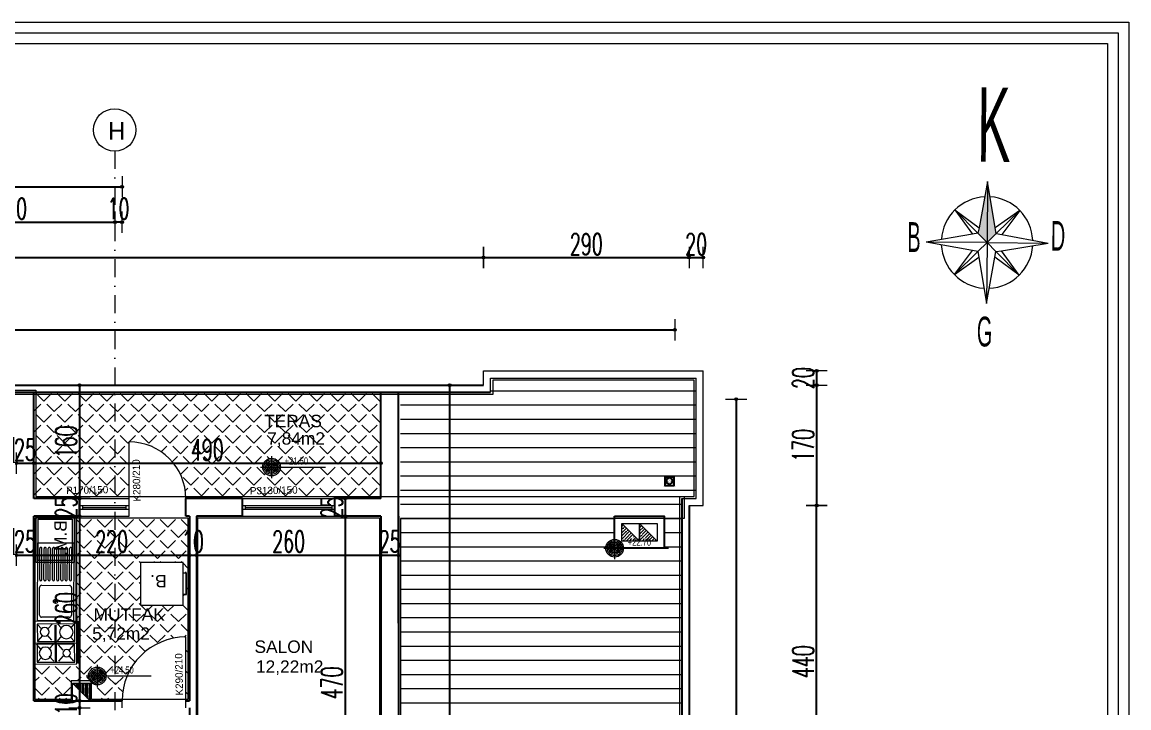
# Model space of a CAD drawing. Header units: millimetres. Extents: x -16104 to 67872, y -88009 to 12107.
# Drawn here: x 33886 to 35448, y 11140 to 12107 of the extents above; entities that cross this region are included whole.
import ezdxf

# ---------------------------------------------------------------- set-up
doc = ezdxf.new("R2010")
doc.units = ezdxf.units.MM
doc.linetypes.add('ACAD_ISO07W100', pattern=[3, 0, -3])
doc.linetypes.add('DASHDOTX2', pattern=[50.8, 25.4, -12.7, 0, -12.7])
doc.layers.get('0').update_dxf_attribs({"color": 241})
for name, color, linetype, lineweight in [('AKS', 1, 'ACAD_ISO07W100', 5), ('akslar', 144, 'Continuous', 20), ('baca', 46, 'Continuous', 5), ('balkon', 6, 'Continuous', 5), ('c05', 32, 'Continuous', 13), ('duvar', 123, 'Continuous', 25), ('emsal&kolon', 1, 'Continuous', 5), ('kapı', 3, 'Continuous', 5), ('KOTLAR', 5, 'Continuous', 20), ('MEKAN ADI', 31, 'Continuous', 5), ('OLCU', 54, 'Continuous', 13), ('PAFTA ADI', 41, 'Continuous', 5), ('pencere', 5, 'Continuous', 5), ('POZ', 36, 'Continuous', 18), ('ROL_CEPHE', 1, 'Continuous', 0), ('SıVA', 40, 'Continuous', 9), ('tefriş', 30, 'Continuous', 5), ('YAZI', 22, 'Continuous', 18), ('ÇİZGİ', 253, 'Continuous', 18), ('ÖLÇÜ', 252, 'Continuous', 20)]:
    doc.layers.add(name, color=color, linetype=linetype, lineweight=lineweight)
doc.styles.add('DIM', font='Txttw.shx', dxfattribs={"width": 0.6})
doc.styles.add('M2', font='stylu.ttf', dxfattribs={"height": 10})
doc.styles.add('MEKAN ADI', font='stylu.ttf', dxfattribs={"width": 0.5, "height": 25})
doc.styles.add('TSIMPLEX', font='tsimplex', dxfattribs={"width": 0.8})
doc.dimstyles.new('50', dxfattribs={"dimscale": 0, "dimtxt": 30, "dimasz": 1, "dimexe": 0, "dimexo": 2, "dimgap": 4, "dimtad": 1, "dimdec": 0, "dimzin": 0, "dimdsep": 46, "dimtxsty": 'DIM', "dimblk1": 'DOT', "dimblk2": 'DOT', "dimsah": 1, "dimcen": 1.5, "dimdle": 3, "dimse1": 1, "dimse2": 1, "dimclrd": 256, "dimclre": 9, "dimclrt": 256, "dimadec": 0, "dimazin": 0, "dimtfac": 0.24, "dimtdec": 0, "dimtix": 1, "dimtmove": 2, "dimatfit": 3, "dimldrblk": 'DOT', "dimfxl": 0, "dimtolj": 1, "dimtzin": 15, "dimarcsym": 0})

# ---------------------------------------------------------------- blocks, each defined once
blk = doc.blocks.new('DOT')
for p, q in [((-2, 0), (0, 0)), ((0, 15), (0, -15)), ((2, 0), (0, 0))]:
    blk.add_line(p, q)
blk.add_circle((0, 0), 2)
blk = doc.blocks.new('*D824')
at = {"layer": 'Defpoints', "color": 0, "transparency": 16777216}
for p in [(32727.5, 11775), (34537.5, 11775), (34537.5, 11740)]:
    blk.add_point(p, dxfattribs=at)
at = {"layer": 'OLCU', "lineweight": -2, "transparency": 16777216}
blk.add_line((32728.5, 11775), (34536.5, 11775), dxfattribs=at)
at = {"layer": 'OLCU', "lineweight": -2, "transparency": 16777216, "rotation": 180}
blk.add_blockref('DOT', (32727.5, 11775), dxfattribs=at)
at = {"layer": 'OLCU', "lineweight": -2, "transparency": 16777216}
blk.add_blockref('DOT', (34537.5, 11775), dxfattribs=at)
at = {"layer": 'OLCU', "transparency": 16777216, "insert": (33632.5, 11794), "char_height": 30, "attachment_point": 5, "style": 'DIM'}
blk.add_mtext('\\A1;1810', dxfattribs=at)
blk = doc.blocks.new('*D827')
at = {"layer": 'Defpoints', "color": 0, "transparency": 16777216}
for p in [(33723, 11825), (34017.5, 11825), (34017.5, 11825)]:
    blk.add_point(p, dxfattribs=at)
at = {"layer": 'OLCU', "lineweight": -2, "transparency": 16777216}
blk.add_line((33724, 11825), (34016.5, 11825), dxfattribs=at)
at = {"layer": 'OLCU', "lineweight": -2, "transparency": 16777216, "rotation": 180}
blk.add_blockref('DOT', (33723, 11825), dxfattribs=at)
at = {"layer": 'OLCU', "lineweight": -2, "transparency": 16777216}
blk.add_blockref('DOT', (34017.5, 11825), dxfattribs=at)
at = {"layer": 'OLCU', "transparency": 16777216, "insert": (33870.2, 11844), "char_height": 30, "attachment_point": 5, "style": 'DIM'}
blk.add_mtext('\\A1;290', dxfattribs=at)
blk = doc.blocks.new('*D828')
at = {"layer": 'Defpoints', "color": 0, "transparency": 16777216}
for p in [(34017.5, 11825), (34017.5, 11790), (34027.5, 11790)]:
    blk.add_point(p, dxfattribs=at)
at = {"layer": 'OLCU', "lineweight": -2, "transparency": 16777216}
for p, q in [((34016.5, 11825), (34015.5, 11825)), ((34027.5, 11825), (34017.5, 11825)), ((34028.5, 11825), (34029.5, 11825))]:
    blk.add_line(p, q, dxfattribs=at)
blk.add_blockref('DOT', (34017.5, 11825), dxfattribs=at)
at = {"layer": 'OLCU', "lineweight": -2, "transparency": 16777216, "rotation": 180}
blk.add_blockref('DOT', (34027.5, 11825), dxfattribs=at)
at = {"layer": 'OLCU', "transparency": 16777216, "insert": (34022.5, 11844), "char_height": 30, "attachment_point": 5, "style": 'DIM'}
blk.add_mtext('\\A1;10', dxfattribs=at)
blk = doc.blocks.new('*D829')
at = {"layer": 'Defpoints', "color": 0, "transparency": 16777216}
for p in [(34027.5, 11875), (33237.5, 11840), (34027.5, 11840)]:
    blk.add_point(p, dxfattribs=at)
at = {"layer": 'OLCU', "lineweight": -2, "transparency": 16777216}
blk.add_line((33238.5, 11875), (34026.5, 11875), dxfattribs=at)
at = {"layer": 'OLCU', "lineweight": -2, "transparency": 16777216, "rotation": 180}
blk.add_blockref('DOT', (33237.5, 11875), dxfattribs=at)
at = {"layer": 'OLCU', "lineweight": -2, "transparency": 16777216}
blk.add_blockref('DOT', (34027.5, 11875), dxfattribs=at)
at = {"layer": 'OLCU', "transparency": 16777216, "insert": (33632.5, 11894), "char_height": 30, "attachment_point": 5, "style": 'DIM'}
blk.add_mtext('\\A1;790', dxfattribs=at)
blk = doc.blocks.new('*D841')
at = {"layer": 'Defpoints', "color": 0, "transparency": 16777216}
for p in [(34907.5, 11615), (34907.5, 11595), (35007.5, 11595)]:
    blk.add_point(p, dxfattribs=at)
at = {"layer": 'OLCU', "lineweight": -2, "transparency": 16777216}
for p, q in [((35007.5, 11616), (35007.5, 11617)), ((35007.5, 11615), (35007.5, 11595)), ((35007.5, 11594), (35007.5, 11593))]:
    blk.add_line(p, q, dxfattribs=at)
for p, rotation in [((35007.5, 11615), 270), ((35007.5, 11595), 90)]:
    blk.add_blockref('DOT', p, dxfattribs=dict(at, rotation=rotation))
at = {"layer": 'OLCU', "transparency": 16777216, "insert": (34988.5, 11605), "char_height": 30, "attachment_point": 5, "rotation": 90, "style": 'DIM'}
blk.add_mtext('\\A1;20', dxfattribs=at)
blk = doc.blocks.new('*D842')
at = {"layer": 'Defpoints', "color": 0, "transparency": 16777216}
for p in [(34907.5, 11595), (34907.5, 11425), (35007.5, 11425)]:
    blk.add_point(p, dxfattribs=at)
at = {"layer": 'OLCU', "lineweight": -2, "transparency": 16777216}
blk.add_line((35007.5, 11594), (35007.5, 11426), dxfattribs=at)
for p, rotation in [((35007.5, 11595), 90), ((35007.5, 11425), 270)]:
    blk.add_blockref('DOT', p, dxfattribs=dict(at, rotation=rotation))
at = {"layer": 'OLCU', "transparency": 16777216, "insert": (34988.5, 11510), "char_height": 30, "attachment_point": 5, "rotation": 90, "style": 'DIM'}
blk.add_mtext('\\A1;170', dxfattribs=at)
blk = doc.blocks.new('*D844')
at = {"layer": 'Defpoints', "color": 0, "transparency": 16777216}
for p in [(35007.5, 11425), (35007.5, 11425), (35007.5, 10984.7)]:
    blk.add_point(p, dxfattribs=at)
at = {"layer": 'OLCU', "lineweight": -2, "transparency": 16777216}
blk.add_line((35007.5, 10985.7), (35007.5, 11424), dxfattribs=at)
for p, rotation in [((35007.5, 11425), 90), ((35007.5, 10984.7), 270)]:
    blk.add_blockref('DOT', p, dxfattribs=dict(at, rotation=rotation))
at = {"layer": 'OLCU', "transparency": 16777216, "insert": (34988.5, 11204.9), "char_height": 30, "attachment_point": 5, "rotation": 90, "style": 'DIM'}
blk.add_mtext('\\A1;440', dxfattribs=at)
blk = doc.blocks.new('*D856')
at = {"layer": 'Defpoints', "color": 0, "transparency": 16777216}
for p in [(34537.5, 11775), (34827.5, 11775), (34827.5, 11775)]:
    blk.add_point(p, dxfattribs=at)
at = {"layer": 'OLCU', "lineweight": -2, "transparency": 16777216}
blk.add_line((34538.5, 11775), (34826.5, 11775), dxfattribs=at)
at = {"layer": 'OLCU', "lineweight": -2, "transparency": 16777216, "rotation": 180}
blk.add_blockref('DOT', (34537.5, 11775), dxfattribs=at)
at = {"layer": 'OLCU', "lineweight": -2, "transparency": 16777216}
blk.add_blockref('DOT', (34827.5, 11775), dxfattribs=at)
at = {"layer": 'OLCU', "transparency": 16777216, "insert": (34682.5, 11794), "char_height": 30, "attachment_point": 5, "style": 'DIM'}
blk.add_mtext('\\A1;290', dxfattribs=at)
blk = doc.blocks.new('*D857')
at = {"layer": 'Defpoints', "color": 0, "transparency": 16777216}
for p in [(34827.5, 11775), (34847.5, 11775), (34847.5, 11775)]:
    blk.add_point(p, dxfattribs=at)
at = {"layer": 'OLCU', "lineweight": -2, "transparency": 16777216}
for p, q in [((34826.5, 11775), (34825.5, 11775)), ((34827.5, 11775), (34847.5, 11775)), ((34848.5, 11775), (34849.5, 11775))]:
    blk.add_line(p, q, dxfattribs=at)
blk.add_blockref('DOT', (34827.5, 11775), dxfattribs=at)
at = {"layer": 'OLCU', "lineweight": -2, "transparency": 16777216, "rotation": 180}
blk.add_blockref('DOT', (34847.5, 11775), dxfattribs=at)
at = {"layer": 'OLCU', "transparency": 16777216, "insert": (34837.5, 11794), "char_height": 30, "attachment_point": 5, "style": 'DIM'}
blk.add_mtext('\\A1;20', dxfattribs=at)
blk = doc.blocks.new('*D439')
at = {"layer": 'Defpoints', "color": 0, "transparency": 16777216}
for p in [(32457.5, 11673.2), (34807.5, 11673.2), (34807.5, 11673.2)]:
    blk.add_point(p, dxfattribs=at)
at = {"layer": 'OLCU', "lineweight": -2, "transparency": 16777216}
blk.add_line((32458.5, 11673.2), (34806.5, 11673.2), dxfattribs=at)
at = {"layer": 'OLCU', "lineweight": -2, "transparency": 16777216, "rotation": 180}
blk.add_blockref('DOT', (32457.5, 11673.2), dxfattribs=at)
at = {"layer": 'OLCU', "lineweight": -2, "transparency": 16777216}
blk.add_blockref('DOT', (34807.5, 11673.2), dxfattribs=at)
at = {"layer": 'OLCU', "transparency": 16777216, "insert": (33632.5, 11692.2), "char_height": 30, "attachment_point": 5, "style": 'DIM'}
blk.add_mtext('\\A1;2350', dxfattribs=at)
blk = doc.blocks.new('*D441')
at = {"layer": 'Defpoints', "color": 0, "transparency": 16777216}
for p in [(34893.9, 11575), (34893.9, 9465.5), (34893.9, 9465.5)]:
    blk.add_point(p, dxfattribs=at)
at = {"layer": 'OLCU', "lineweight": -2, "transparency": 16777216}
blk.add_line((34893.9, 11574), (34893.9, 9466.5), dxfattribs=at)
for p, rotation in [((34893.9, 11575), 90), ((34893.9, 9465.5), 270)]:
    blk.add_blockref('DOT', p, dxfattribs=dict(at, rotation=rotation))
at = {"layer": 'OLCU', "transparency": 16777216, "insert": (34874.9, 10520.3), "char_height": 30, "attachment_point": 5, "rotation": 90, "style": 'DIM'}
blk.add_mtext('\\A1;2110', dxfattribs=at)
blk = doc.blocks.new('*D930')
at = {"layer": 'Defpoints', "color": 0, "transparency": 16777216}
for p in [(33878, 11485), (33903, 11485), (33903, 11484.9)]:
    blk.add_point(p, dxfattribs=at)
at = {"layer": 'OLCU', "lineweight": -2, "transparency": 16777216}
for p, q in [((33877, 11484.9), (33876, 11484.9)), ((33878, 11484.9), (33903, 11484.9)), ((33904, 11484.9), (33905, 11484.9))]:
    blk.add_line(p, q, dxfattribs=at)
blk.add_blockref('DOT', (33878, 11484.9), dxfattribs=at)
at = {"layer": 'OLCU', "lineweight": -2, "transparency": 16777216, "rotation": 180}
blk.add_blockref('DOT', (33903, 11484.9), dxfattribs=at)
at = {"layer": 'OLCU', "transparency": 16777216, "insert": (33890.5, 11503.9), "char_height": 30, "attachment_point": 5, "style": 'DIM'}
blk.add_mtext('\\A1;25', dxfattribs=at)
blk = doc.blocks.new('*D931')
at = {"layer": 'Defpoints', "color": 0, "transparency": 16777216}
for p in [(33903, 11484.9), (34392.5, 11484.9), (34392.5, 11484.9)]:
    blk.add_point(p, dxfattribs=at)
at = {"layer": 'OLCU', "lineweight": -2, "transparency": 16777216}
blk.add_line((33904, 11484.9), (34391.5, 11484.9), dxfattribs=at)
at = {"layer": 'OLCU', "lineweight": -2, "transparency": 16777216, "rotation": 180}
blk.add_blockref('DOT', (33903, 11484.9), dxfattribs=at)
at = {"layer": 'OLCU', "lineweight": -2, "transparency": 16777216}
blk.add_blockref('DOT', (34392.5, 11484.9), dxfattribs=at)
at = {"layer": 'OLCU', "transparency": 16777216, "insert": (34147.7, 11503.9), "char_height": 30, "attachment_point": 5, "style": 'DIM'}
blk.add_mtext('\\A1;490', dxfattribs=at)
blk = doc.blocks.new('*D936')
at = {"layer": 'Defpoints', "color": 0, "transparency": 16777216}
for p in [(33936.2, 11595), (33936.2, 11435), (33967.5, 11435)]:
    blk.add_point(p, dxfattribs=at)
at = {"layer": 'OLCU', "lineweight": -2, "transparency": 16777216}
blk.add_line((33967.5, 11594), (33967.5, 11436), dxfattribs=at)
for p, rotation in [((33967.5, 11595), 90), ((33967.5, 11435), 270)]:
    blk.add_blockref('DOT', p, dxfattribs=dict(at, rotation=rotation))
at = {"layer": 'OLCU', "transparency": 16777216, "insert": (33948.5, 11515), "char_height": 30, "attachment_point": 5, "rotation": 90, "style": 'DIM'}
blk.add_mtext('\\A1;160', dxfattribs=at)
blk = doc.blocks.new('*D937')
at = {"layer": 'Defpoints', "color": 0, "transparency": 16777216}
for p in [(33967.5, 11435), (33967.5, 11410), (33967.5, 11410)]:
    blk.add_point(p, dxfattribs=at)
at = {"layer": 'OLCU', "lineweight": -2, "transparency": 16777216}
for p, q in [((33967.5, 11436), (33967.5, 11437)), ((33967.5, 11435), (33967.5, 11410)), ((33967.5, 11409), (33967.5, 11408))]:
    blk.add_line(p, q, dxfattribs=at)
for p, rotation in [((33967.5, 11435), 270), ((33967.5, 11410), 90)]:
    blk.add_blockref('DOT', p, dxfattribs=dict(at, rotation=rotation))
at = {"layer": 'OLCU', "transparency": 16777216, "insert": (33948.5, 11422.5), "char_height": 30, "attachment_point": 5, "rotation": 90, "style": 'DIM'}
blk.add_mtext('\\A1;25', dxfattribs=at)
blk = doc.blocks.new('*D938')
at = {"layer": 'Defpoints', "color": 0, "transparency": 16777216}
for p in [(33965, 11410), (33965, 11149.7), (33967.5, 11149.7)]:
    blk.add_point(p, dxfattribs=at)
at = {"layer": 'OLCU', "lineweight": -2, "transparency": 16777216}
blk.add_line((33967.5, 11409), (33967.5, 11150.7), dxfattribs=at)
for p, rotation in [((33967.5, 11410), 90), ((33967.5, 11149.7), 270)]:
    blk.add_blockref('DOT', p, dxfattribs=dict(at, rotation=rotation))
at = {"layer": 'OLCU', "transparency": 16777216, "insert": (33948.5, 11279.9), "char_height": 30, "attachment_point": 5, "rotation": 90, "style": 'DIM'}
blk.add_mtext('\\A1;260', dxfattribs=at)
blk = doc.blocks.new('*D939')
at = {"layer": 'Defpoints', "color": 0, "transparency": 16777216}
for p in [(33967.5, 11149.7), (33967.5, 11139.7), (33967.5, 11139.7)]:
    blk.add_point(p, dxfattribs=at)
at = {"layer": 'OLCU', "lineweight": -2, "transparency": 16777216}
for p, q in [((33967.5, 11150.7), (33967.5, 11151.7)), ((33967.5, 11149.7), (33967.5, 11139.7)), ((33967.5, 11138.7), (33967.5, 11137.7))]:
    blk.add_line(p, q, dxfattribs=at)
for p, rotation in [((33967.5, 11149.7), 270), ((33967.5, 11139.7), 90)]:
    blk.add_blockref('DOT', p, dxfattribs=dict(at, rotation=rotation))
at = {"layer": 'OLCU', "transparency": 16777216, "insert": (33948.5, 11144.7), "char_height": 30, "attachment_point": 5, "rotation": 90, "style": 'DIM'}
blk.add_mtext('\\A1;10', dxfattribs=at)
blk = doc.blocks.new('*D497')
at = {"layer": 'Defpoints', "color": 0, "transparency": 16777216}
for p in [(33967.5, 11139.7), (33967.5, 10789.2), (33972, 10789.2)]:
    blk.add_point(p, dxfattribs=at)
at = {"layer": 'OLCU', "lineweight": -2, "transparency": 16777216}
blk.add_line((33967.5, 11138.7), (33967.5, 10790.2), dxfattribs=at)
for p, rotation in [((33967.5, 11139.7), 90), ((33967.5, 10789.2), 270)]:
    blk.add_blockref('DOT', p, dxfattribs=dict(at, rotation=rotation))
at = {"layer": 'OLCU', "transparency": 16777216, "insert": (33948.5, 10964.5), "char_height": 30, "attachment_point": 5, "rotation": 90, "style": 'DIM'}
blk.add_mtext('\\A1;350', dxfattribs=at)
blk = doc.blocks.new('*D940')
at = {"layer": 'Defpoints', "color": 0, "transparency": 16777216}
for p in [(33878, 11367.4), (33903, 11367.4), (33903, 11355.3)]:
    blk.add_point(p, dxfattribs=at)
at = {"layer": 'OLCU', "lineweight": -2, "transparency": 16777216}
for p, q in [((33877, 11355.3), (33876, 11355.3)), ((33878, 11355.3), (33903, 11355.3)), ((33904, 11355.3), (33905, 11355.3))]:
    blk.add_line(p, q, dxfattribs=at)
blk.add_blockref('DOT', (33878, 11355.3), dxfattribs=at)
at = {"layer": 'OLCU', "lineweight": -2, "transparency": 16777216, "rotation": 180}
blk.add_blockref('DOT', (33903, 11355.3), dxfattribs=at)
at = {"layer": 'OLCU', "transparency": 16777216, "insert": (33890.5, 11374.3), "char_height": 30, "attachment_point": 5, "style": 'DIM'}
blk.add_mtext('\\A1;25', dxfattribs=at)
blk = doc.blocks.new('*D941')
at = {"layer": 'Defpoints', "color": 0, "transparency": 16777216}
for p in [(33903, 11355.3), (34122.5, 11355.3), (34122.5, 11355.3)]:
    blk.add_point(p, dxfattribs=at)
at = {"layer": 'OLCU', "lineweight": -2, "transparency": 16777216}
blk.add_line((33904, 11355.3), (34121.5, 11355.3), dxfattribs=at)
at = {"layer": 'OLCU', "lineweight": -2, "transparency": 16777216, "rotation": 180}
blk.add_blockref('DOT', (33903, 11355.3), dxfattribs=at)
at = {"layer": 'OLCU', "lineweight": -2, "transparency": 16777216}
blk.add_blockref('DOT', (34122.5, 11355.3), dxfattribs=at)
at = {"layer": 'OLCU', "transparency": 16777216, "insert": (34012.7, 11374.3), "char_height": 30, "attachment_point": 5, "style": 'DIM'}
blk.add_mtext('\\A1;220', dxfattribs=at)
blk = doc.blocks.new('*D942')
at = {"layer": 'Defpoints', "color": 0, "transparency": 16777216}
for p in [(34122.5, 11355.3), (34132.5, 11355.3), (34132.5, 11355.3)]:
    blk.add_point(p, dxfattribs=at)
at = {"layer": 'OLCU', "lineweight": -2, "transparency": 16777216}
for p, q in [((34121.5, 11355.3), (34120.5, 11355.3)), ((34122.5, 11355.3), (34132.5, 11355.3)), ((34133.5, 11355.3), (34134.5, 11355.3))]:
    blk.add_line(p, q, dxfattribs=at)
blk.add_blockref('DOT', (34122.5, 11355.3), dxfattribs=at)
at = {"layer": 'OLCU', "lineweight": -2, "transparency": 16777216, "rotation": 180}
blk.add_blockref('DOT', (34132.5, 11355.3), dxfattribs=at)
at = {"layer": 'OLCU', "transparency": 16777216, "insert": (34127.5, 11374.3), "char_height": 30, "attachment_point": 5, "style": 'DIM'}
blk.add_mtext('\\A1;10', dxfattribs=at)
blk = doc.blocks.new('*D943')
at = {"layer": 'Defpoints', "color": 0, "transparency": 16777216}
for p in [(34132.5, 11355.3), (34392.5, 11355.3), (34392.5, 11355.3)]:
    blk.add_point(p, dxfattribs=at)
at = {"layer": 'OLCU', "lineweight": -2, "transparency": 16777216}
blk.add_line((34133.5, 11355.3), (34391.5, 11355.3), dxfattribs=at)
at = {"layer": 'OLCU', "lineweight": -2, "transparency": 16777216, "rotation": 180}
blk.add_blockref('DOT', (34132.5, 11355.3), dxfattribs=at)
at = {"layer": 'OLCU', "lineweight": -2, "transparency": 16777216}
blk.add_blockref('DOT', (34392.5, 11355.3), dxfattribs=at)
at = {"layer": 'OLCU', "transparency": 16777216, "insert": (34262.5, 11374.3), "char_height": 30, "attachment_point": 5, "style": 'DIM'}
blk.add_mtext('\\A1;260', dxfattribs=at)
blk = doc.blocks.new('*D944')
at = {"layer": 'Defpoints', "color": 0, "transparency": 16777216}
for p in [(34392.5, 11355.3), (34417.5, 11355.3), (34417.5, 11355.3)]:
    blk.add_point(p, dxfattribs=at)
at = {"layer": 'OLCU', "lineweight": -2, "transparency": 16777216}
for p, q in [((34391.5, 11355.3), (34390.5, 11355.3)), ((34392.5, 11355.3), (34417.5, 11355.3)), ((34418.5, 11355.3), (34419.5, 11355.3))]:
    blk.add_line(p, q, dxfattribs=at)
blk.add_blockref('DOT', (34392.5, 11355.3), dxfattribs=at)
at = {"layer": 'OLCU', "lineweight": -2, "transparency": 16777216, "rotation": 180}
blk.add_blockref('DOT', (34417.5, 11355.3), dxfattribs=at)
at = {"layer": 'OLCU', "transparency": 16777216, "insert": (34405, 11374.3), "char_height": 30, "attachment_point": 5, "style": 'DIM'}
blk.add_mtext('\\A1;25', dxfattribs=at)
blk = doc.blocks.new('*D945')
at = {"layer": 'Defpoints', "color": 0, "transparency": 16777216}
for p in [(34327.5, 11435), (34342.5, 11410), (34342.5, 11410)]:
    blk.add_point(p, dxfattribs=at)
at = {"layer": 'OLCU', "lineweight": -2, "transparency": 16777216}
for p, q in [((34342.5, 11436), (34342.5, 11437)), ((34342.5, 11435), (34342.5, 11410)), ((34342.5, 11409), (34342.5, 11408))]:
    blk.add_line(p, q, dxfattribs=at)
for p, rotation in [((34342.5, 11435), 270), ((34342.5, 11410), 90)]:
    blk.add_blockref('DOT', p, dxfattribs=dict(at, rotation=rotation))
at = {"layer": 'OLCU', "transparency": 16777216, "insert": (34323.5, 11422.5), "char_height": 30, "attachment_point": 5, "rotation": 90, "style": 'DIM'}
blk.add_mtext('\\A1;25', dxfattribs=at)
blk = doc.blocks.new('*D946')
at = {"layer": 'Defpoints', "color": 0, "transparency": 16777216}
for p in [(34342.5, 11410), (34342.5, 10940), (34342.5, 10940)]:
    blk.add_point(p, dxfattribs=at)
at = {"layer": 'OLCU', "lineweight": -2, "transparency": 16777216}
blk.add_line((34342.5, 11409), (34342.5, 10941), dxfattribs=at)
for p, rotation in [((34342.5, 11410), 90), ((34342.5, 10940), 270)]:
    blk.add_blockref('DOT', p, dxfattribs=dict(at, rotation=rotation))
at = {"layer": 'OLCU', "transparency": 16777216, "insert": (34323.5, 11175), "char_height": 30, "attachment_point": 5, "rotation": 90, "style": 'DIM'}
blk.add_mtext('\\A1;470', dxfattribs=at)
blk = doc.blocks.new('*D952')
at = {"layer": 'Defpoints', "color": 0, "transparency": 16777216}
for p in [(34489.6, 11595), (34489.6, 10470), (34489.6, 10470)]:
    blk.add_point(p, dxfattribs=at)
at = {"layer": 'OLCU', "lineweight": -2, "transparency": 16777216}
blk.add_line((34489.6, 11594), (34489.6, 10471), dxfattribs=at)
for p, rotation in [((34489.6, 11595), 90), ((34489.6, 10470), 270)]:
    blk.add_blockref('DOT', p, dxfattribs=dict(at, rotation=rotation))
at = {"layer": 'OLCU', "transparency": 16777216, "insert": (34470.6, 11032.5), "char_height": 30, "attachment_point": 5, "rotation": 90, "style": 'DIM'}
blk.add_mtext('\\A1;1125', dxfattribs=at)
blk = doc.blocks.new('ocak')
at = {"layer": 'tefriş', "linetype": 'Continuous'}
for p, q in [((16296.7, -4660.2), (16356.7, -4660.2)), ((16296.7, -4720.2), (16296.7, -4660.2)), ((16300.3, -4664.4), (16325.2, -4664.4)), ((16300.3, -4717.4), (16300.3, -4664.4)), ((16307.5, -4670.9), (16300.3, -4664.4)), ((16316.6, -4671.6), (16323.8, -4665.1)), ((16325.2, -4664.4), (16325.2, -4717.4)), ((16327.1, -4660.2), (16327.1, -4720.2)), ((16336, -4669.4), (16328.8, -4663)), ((16328.8, -4664), (16354.1, -4664)), ((16328.8, -4717), (16328.8, -4664)), ((16346.9, -4670.5), (16354.1, -4664)), ((16354.1, -4664), (16354.1, -4717)), ((16356.7, -4660.2), (16356.7, -4720.2)), ((16300, -4685.7), (16307.2, -4679.2)), ((16323, -4685), (16315.8, -4678.5)), ((16328.8, -4687.1), (16336, -4680.6)), ((16353, -4687.5), (16345.8, -4681)), ((16306.8, -4699), (16299.6, -4692.6)), ((16302.1, -4689.3), (16353.4, -4689.3)), ((16302.1, -4690.7), (16353.4, -4690.7)), ((16317.3, -4698.7), (16324.5, -4692.2)), ((16337.1, -4700.9), (16329.9, -4694.3)), ((16345.4, -4700.9), (16352.7, -4694.3)), ((16298.9, -4717.8), (16306.1, -4711.3)), ((16325.6, -4717.1), (16318.4, -4710.6)), ((16329.6, -4716), (16336.8, -4709.5)), ((16353, -4716), (16345.8, -4709.5)), ((16356.7, -4720.2), (16296.7, -4720.2)), ((16297, -4721.7), (16297, -4723.2)), ((16355.5, -4721.7), (16297, -4721.7)), ((16297, -4723.2), (16355.5, -4723.2)), ((16325.2, -4717.4), (16300.3, -4717.4)), ((16308.9, -4720.3), (16302.8, -4720.3)), ((16302.8, -4720.3), (16302.8, -4722.5)), ((16302.8, -4722.5), (16308.9, -4722.5)), ((16308.9, -4722.5), (16308.9, -4720.3)), ((16317.6, -4720.3), (16317.6, -4722.5)), ((16323.8, -4720.3), (16317.6, -4720.3)), ((16317.6, -4722.5), (16323.8, -4722.5)), ((16323.8, -4722.5), (16323.8, -4720.3)), ((16354.1, -4717), (16328.8, -4717)), ((16338.2, -4720.6), (16332.1, -4720.6)), ((16332.1, -4720.6), (16332.1, -4722.8)), ((16332.1, -4722.8), (16338.2, -4722.8)), ((16338.2, -4722.8), (16338.2, -4720.6)), ((16345.4, -4720.3), (16345.4, -4722.5)), ((16351.5, -4720.3), (16345.4, -4720.3)), ((16345.4, -4722.5), (16351.5, -4722.5)), ((16351.5, -4722.5), (16351.5, -4720.3)), ((16355.5, -4723.2), (16355.5, -4721.7))]:
    blk.add_line(p, q, dxfattribs=at).dxf.unprotected_set("ltscale", 0)
for centre, radius in [((16311.3, -4674.8), 6.15), ((16341.6, -4675.7), 8.68), ((16311.9, -4705.3), 9.47), ((16341.5, -4705.7), 5.22)]:
    blk.add_circle(centre, radius, dxfattribs=at).dxf.unprotected_set("ltscale", 0)
blk = doc.blocks.new('new block')
at = {"layer": 'tefriş'}
for p, q in [((1269.9, 5670.3), (1379.9, 5670.3)), ((1269.9, 5619.3), (1269.9, 5670.3)), ((1379.9, 5670.3), (1379.9, 5619.3)), ((1274.9, 5625.3), (1274.9, 5664.3)), ((1277.9, 5667.3), (1316.9, 5667.3)), ((1319.9, 5664.3), (1319.9, 5625.3)), ((1327.9, 5667.3), (1371.9, 5667.3)), ((1327.9, 5664.3), (1371.9, 5664.3)), ((1327.9, 5661.3), (1371.9, 5661.3)), ((1327.9, 5658.3), (1371.9, 5658.3)), ((1327.9, 5655.3), (1371.9, 5655.3)), ((1294.4, 5644.8), (1300.4, 5644.8)), ((1297.4, 5647.8), (1297.4, 5641.8)), ((1327.9, 5652.3), (1371.9, 5652.3)), ((1327.9, 5649.3), (1371.9, 5649.3)), ((1327.9, 5646.3), (1371.9, 5646.3)), ((1327.9, 5643.3), (1371.9, 5643.3)), ((1327.9, 5640.3), (1371.9, 5640.3)), ((1327.9, 5637.3), (1371.9, 5637.3)), ((1316.9, 5622.3), (1277.9, 5622.3)), ((1327.9, 5634.3), (1371.9, 5634.3)), ((1327.9, 5631.3), (1371.9, 5631.3)), ((1327.9, 5628.3), (1371.9, 5628.3)), ((1327.9, 5625.3), (1371.9, 5625.3)), ((1327.9, 5622.3), (1371.9, 5622.3)), ((1379.9, 5619.3), (1269.9, 5619.3))]:
    blk.add_line(p, q, dxfattribs=at)
blk.add_circle((1297.4, 5644.8), 3, dxfattribs=at)
for centre, radius, start, end in [((1277.9, 5664.3), 3, 90, 180), ((1316.9, 5664.3), 3, 0, 90), ((1327.9, 5665.8), 1.5, 90, 270), ((1327.9, 5659.8), 1.5, 90, 270), ((1327.9, 5653.8), 1.5, 90, 270), ((1371.9, 5665.8), 1.5, 270, 90), ((1371.9, 5659.8), 1.5, 270, 90), ((1371.9, 5653.8), 1.5, 270, 90), ((1327.9, 5647.8), 1.5, 90, 270), ((1327.9, 5641.8), 1.5, 90, 270), ((1327.9, 5635.8), 1.5, 90, 270), ((1371.9, 5647.8), 1.5, 270, 90), ((1371.9, 5641.8), 1.5, 270, 90), ((1371.9, 5635.8), 1.5, 270, 90), ((1277.9, 5625.3), 3, 180, 270), ((1316.9, 5625.3), 3, 270, 0), ((1327.9, 5629.8), 1.5, 90, 270), ((1327.9, 5623.8), 1.5, 90, 270), ((1371.9, 5629.8), 1.5, 270, 90), ((1371.9, 5623.8), 1.5, 270, 90)]:
    blk.add_arc(centre, radius, start, end, dxfattribs=at)
blk = doc.blocks.new('öu')
at = {"layer": 'tefriş'}
for points in [[(2091, -468.9), (2091, -404.7), (2037.2, -404.7), (2037.2, -468.9)], [(2088, -465.9), (2088, -407.7), (2040.2, -407.7), (2040.2, -465.9)]]:
    blk.add_lwpolyline(points, close=True, dxfattribs=at)
at = {"layer": 'tefriş', "insert": (2047.9, -459.4), "char_height": 17.5, "width": 1076.841, "attachment_point": 9, "rotation": 270}
blk.add_mtext('{\\fArial|b0|i0|c162|p34;B.M.}', dxfattribs=at)
blk = doc.blocks.new('Kot')
at = {"layer": 'KOTLAR'}
for p, q in [((-0.155, 0), (0.759, 0)), ((0, 0.155), (0, -0.155))]:
    blk.add_line(p, q, dxfattribs=at)
for radius in [0.125, 0.105, 0.085, 0.065, 0.045, 0.045, 0.025]:
    blk.add_circle((0, 0), radius, dxfattribs=at)
at = {"layer": 'YAZI', "style": 'TSIMPLEX', "width": 0.8}
blk.add_attdef('KOTH', (0.184, 0.035), '', height=0.1, dxfattribs=at)
blk = doc.blocks.new('A$C412C2498')
at = {"color": 5, "const_width": 0.6}
for points in [[(3.6, 24.3), (0.2, 27)], [(23.8, 24.3), (27.3, 27)], [(3.6, 3), (0.2, 0.2)], [(23.8, 3), (27.3, 0.2)]]:
    blk.add_lwpolyline(points, dxfattribs=at)
at = {"color": 5}
blk.add_lwpolyline([(23.8, 24.3), (3.6, 24.3), (3.6, 3), (23.8, 3)], close=True, dxfattribs=at)
at = {"const_width": 0.1}
for points in [[(6.7, 12.2), (14.6, 20.2)], [(6.8, 14.5), (12.4, 20.1)], [(7.1, 10.4), (16.4, 19.7)], [(7.9, 9.1), (17.8, 19)], [(8.8, 8), (18.9, 18.1)], [(10, 7.1), (19.8, 16.9)], [(11.3, 6.4), (20.4, 15.6)], [(13, 6), (20.8, 13.8)], [(14.8, 6.1), (20.8, 12.1)], [(17.4, 7), (19.8, 9.4)]]:
    blk.add_lwpolyline(points, dxfattribs=at)
blk.add_circle((13.7, 13.1), 7.12)
blk = doc.blocks.new('A$C5E2C1EC0')
at = {"xscale": 0.6105719971092185, "yscale": 0.6105719971092185, "zscale": 0.6105719971092185}
blk.add_blockref('A$C412C2498', (0, 0), dxfattribs=at)

msp = doc.modelspace()

# ---------------------------------------------------------------- hatches: boundary and pattern name
h = msp.add_hatch()
h.set_pattern_fill('ANSI35,_O', color=256, angle=45)
h.set_pattern_definition([(90, (0, 0), (-6.35, 1e-15), []), (90, (3.175, 3.175), (-6.35, 1e-15), [7.9375, -1.5875, 0, -1.5875])])
h.paths.add_polyline_path([(33982.5, 11174.7), (33957.5, 11174.7), (33982.5, 11149.7)])
at = {"layer": 'ÇİZGİ'}
h = msp.add_hatch(color=256, dxfattribs=at)
h.paths.add_polyline_path([(35247.9, 11796.2), (35260.9, 11809), (35259.6, 11816.8), (35248.6, 11882.3)])
h.paths.add_polyline_path([(35248.6, 11882.3), (35236.6, 11816.9), (35235.1, 11809.2), (35247.9, 11796.2)])
at = {"layer": 'ÖLÇÜ'}
h = msp.add_hatch(dxfattribs=at)
h.set_pattern_fill('ANGLE,_O', color=256, scale=3, angle=45)
h.set_pattern_definition([(45, (0, 0), (-14.817423, 14.817423), [15.24, -5.715]), (135, (0, 0), (-14.817423, -14.817423), [15.24, -5.715])])
h.paths.add_polyline_path([(34392.5, 11585), (34017.4, 11585), (34017.4, 11435), (34037.5, 11435), (34037.5, 11515, -0.414214), (34117.5, 11435), (34197.5, 11435), (34327.5, 11435), (34392.5, 11435)])
h.paths.add_polyline_path([(34251, 11479.5, -1), (34226, 11479.5, -1)], flags=16)
h.paths.add_polyline_path([(34249, 11479.5, -1), (34228, 11479.5, -1)], flags=0)
h.paths.add_polyline_path([(34247, 11479.5, -1), (34230, 11479.5, -1)], flags=0)
h.paths.add_polyline_path([(34245, 11479.5, -1), (34232, 11479.5, -1)], flags=0)
h.paths.add_polyline_path([(34243, 11479.5, -1), (34234, 11479.5, -1)], flags=0)
h.paths.add_polyline_path([(34017.4, 11585), (33903, 11585), (33903, 11435), (33967.5, 11435), (34017.4, 11435)])
h.paths.add_polyline_path([(34117.1, 11526.4), (34178.4, 11526.4), (34178.4, 11481.4), (34117.1, 11481.4)], flags=24)
h.paths.add_polyline_path([(34301, 11400.5), (34301, 11444.6), (34346, 11444.6), (34346, 11400.5)], flags=9)
h.paths.add_polyline_path([(34254.4, 11480.5), (34299.7, 11480.5), (34299.7, 11495.5), (34254.4, 11495.5)], flags=24)
h.paths.add_polyline_path([(34227.9, 11533.2), (34315.7, 11533.2), (34315.7, 11503.4), (34227.9, 11503.4)], flags=24)
h.paths.add_polyline_path([(34225.3, 11557.8), (34313.7, 11557.8), (34313.7, 11531), (34225.3, 11531)], flags=24)
h.paths.add_polyline_path([(33945.8, 11437), (34025.9, 11438.5), (34025.6, 11456.3), (33945.4, 11454.7)], flags=9)
h.paths.add_polyline_path([(34205.2, 11436.3), (34295.6, 11438.1), (34295.3, 11455.8), (34204.8, 11454)], flags=24)
h.paths.add_polyline_path([(33868.4, 11526.4), (33912.6, 11526.4), (33912.6, 11481.4), (33868.4, 11481.4)], flags=9)
h.paths.add_polyline_path([(33926, 11486.1), (33926, 11544), (33971, 11544), (33971, 11486.1)], flags=24)
h.paths.add_polyline_path([(33926, 11400.5), (33926, 11444.6), (33971, 11444.6), (33971, 11400.5)], flags=9)
h = msp.add_hatch(dxfattribs=at)
h.set_pattern_fill('ANGLE,_O', color=256, scale=3, angle=45)
h.set_pattern_definition([(45, (-3603.393, 49445.853), (-14.817423, 14.817423), [15.24, -5.715]), (135, (-3603.393, 49445.853), (-14.817423, -14.817423), [15.24, -5.715])])
h.paths.add_polyline_path([(34017.4, 11408), (34017.4, 11151.7), (34027.5, 11151.7, -0.407719), (34117.5, 11239.7), (34117.5, 11151.7), (34120.5, 11151.7), (34120.5, 11408)])
h.paths.add_polyline_path([(34113.6, 11344.8), (34113.6, 11329.8), (34118.6, 11329.8), (34118.6, 11299.8), (34113.6, 11299.8), (34113.6, 11284.8), (34053.6, 11284.8), (34053.6, 11344.8)], flags=16)
h.paths.add_polyline_path([(33963, 11261.8), (33963.7, 11261.8), (33963.7, 11255.7), (33965.2, 11255.7), (33965.2, 11261.5), (33966.7, 11261.5), (33966.8, 11203.1), (33965.4, 11203.1), (33965.4, 11207), (33963.8, 11207), (33963.9, 11201.8), (33905, 11201.6), (33905, 11151.7), (33955.5, 11151.7), (33955.5, 11177.7), (33984.5, 11177.7), (33984.5, 11151.7), (34017.4, 11151.7), (34017.4, 11408), (33963, 11408)])
h.paths.add_polyline_path([(33982.1, 11396.8), (34043.4, 11396.8), (34043.4, 11351.8), (33982.1, 11351.8)], flags=9)
h.paths.add_polyline_path([(34107.1, 11396.8), (34147.8, 11396.8), (34147.8, 11351.8), (34107.1, 11351.8)], flags=9)
h.paths.add_polyline_path([(34094.7, 11305.3), (34066.8, 11305.3), (34066.8, 11331.6), (34094.7, 11331.6)], flags=8)
h.paths.add_polyline_path([(33981, 11257.9), (34069, 11257.9), (34069, 11228.2), (33981, 11228.2)], flags=9)
h.paths.add_polyline_path([(33984.8, 11284.6), (34092.2, 11284.6), (34092.2, 11258.1), (33984.8, 11258.1)], flags=9)
h.paths.add_polyline_path([(33926, 11400.5), (33926, 11444.6), (33971, 11444.6), (33971, 11400.5)], flags=9)
h.paths.add_polyline_path([(33926, 11249.2), (33926, 11310.5), (33971, 11310.5), (33971, 11249.2)], flags=25)
h = msp.add_hatch(dxfattribs=at)
h.set_pattern_fill('ANSI35,_O', color=256)
h.set_pattern_definition([(45, (-3603.393, 49445.853), (-4.49012806, 4.49012806), []), (45, (-3598.903, 49445.853), (-4.49012806, 4.49012806), [7.9375, -1.5875, 0, -1.5875])])
h.paths.add_polyline_path([(34732.5, 11400), (34732.5, 11375), (34757.5, 11375)])
h.paths.add_polyline_path([(34757.5, 11400), (34757.5, 11375), (34782.5, 11375)])

# ---------------------------------------------------------------- linework, layer by layer
at = {"layer": 'AKS', "linetype": 'ByBlock'}
msp.add_circle((34017, 11955), 30, dxfattribs=at)
at = {"layer": 'akslar', "linetype": 'DASHDOTX2'}
msp.add_line((34017.4, 11925.5), (34017.4, 9116), dxfattribs=at)
at = {"layer": 'baca'}
for points in [[(34732.5, 11400), (34757.5, 11400), (34757.5, 11375), (34732.5, 11375), (34732.5, 11400), (34757.5, 11375)], [(34757.5, 11400), (34782.5, 11400), (34782.5, 11375), (34757.5, 11375), (34757.5, 11400), (34782.5, 11375)], [(33957.5, 11174.7), (33982.5, 11174.7), (33982.5, 11149.7), (33957.5, 11149.7), (33957.5, 11174.7), (33982.5, 11149.7)]]:
    msp.add_lwpolyline(points, dxfattribs=at)
at = {"layer": 'balkon'}
for p, q in [((34537.5, 11615), (34847.5, 11615)), ((34537.5, 11595), (34537.5, 11615)), ((34547.5, 11605), (34837.5, 11605)), ((34547.5, 11585), (34547.5, 11605)), ((34837.5, 11435), (34837.5, 11605)), ((34847.5, 11425), (34847.5, 11615)), ((34817.5, 11435), (34837.5, 11435)), ((34827.5, 11425), (34847.5, 11425))]:
    msp.add_line(p, q, dxfattribs=at)
at = {"layer": 'c05'}
for points in [[(35448, 8939.6), (35448, 8729.3), (31917.8, 8729.3), (31917.8, 12107.1), (35448, 12107.1), (35448, 10251)], [(35433, 8939.6), (35433, 8744.3), (31932.8, 8744.3), (31932.8, 12092.1), (35433, 12092.1), (35433, 10251)], [(35418, 8939.6), (35418, 8759.3), (31947.8, 8759.3), (31947.8, 12077.1), (35418, 12077.1), (35418, 10251)]]:
    msp.add_lwpolyline(points, dxfattribs=at)
at = {"layer": 'duvar'}
for p, q in [((32840, 11595), (34425, 11595)), ((33860, 11595), (34012.5, 11595)), ((34142.5, 11595), (34295, 11595)), ((34425, 11595), (34537.5, 11595)), ((32840, 11585), (34425, 11585)), ((33903, 11435), (33903, 11585)), ((34392.5, 11435), (34392.5, 11585)), ((34417.5, 11259.4), (34417.5, 11585)), ((34425, 11585), (34547.5, 11585)), ((33967.5, 11435), (33903, 11435)), ((33967.5, 11410), (33967.5, 11435)), ((34197.5, 11435), (34117.5, 11435)), ((34117.5, 11410), (34117.5, 11435)), ((34197.5, 11410), (34197.5, 11435)), ((34327.5, 11410), (34327.5, 11435)), ((34392.5, 11435), (34327.5, 11435)), ((34817.5, 11435), (34817.5, 11269.9)), ((34827.5, 11425), (34827.5, 11269.9)), ((33967.5, 11410), (33903, 11410)), ((33903, 11149.7), (33903, 11410)), ((33963, 11261), (33963, 11410)), ((34122.5, 11410), (34117.5, 11410)), ((34122.5, 11410), (34122.5, 11149.7)), ((34132.5, 11410), (34132.5, 11035)), ((34197.5, 11410), (34132.5, 11410)), ((34392.5, 11410), (34327.5, 11410)), ((34392.5, 11410), (34392.5, 10940)), ((34417.5, 11410), (34417.5, 10515)), ((34817.5, 11269.9), (34817.5, 11139.9)), ((34827.5, 11269.9), (34827.5, 11139.9)), ((33903, 11149.7), (34027.5, 11149.7)), ((34117.5, 11149.7), (34122.5, 11149.7)), ((34122.5, 11139.7), (34122.5, 11035)), ((34817.5, 11139.9), (34817.5, 10974.7)), ((34827.5, 11139.9), (34827.5, 10984.7))]:
    msp.add_line(p, q, dxfattribs=at)
msp.add_lwpolyline([(34722.5, 11410), (34792.5, 11410), (34792.5, 11365), (34722.5, 11365)], close=True, dxfattribs=at)
at = {"layer": 'kapı'}
for p, q in [((34037.5, 11435), (34037.5, 11515)), ((34117.5, 11149.7), (34117.5, 11239.7))]:
    msp.add_line(p, q, dxfattribs=at)
for centre, radius, start, end in [((34037.5, 11435), 80, 0, 90), ((34117.5, 11149.7), 90, 90, 180)]:
    msp.add_arc(centre, radius, start, end, dxfattribs=at)
at = {"layer": 'pencere'}
for p, q in [((33967.5, 11435), (34037.5, 11435)), ((34037.5, 11410), (34037.5, 11435)), ((34197.5, 11435), (34327.5, 11435)), ((33967.5, 11425), (34037.5, 11425)), ((33967.5, 11420), (34037.5, 11420)), ((33971.6, 11425), (33971.6, 11420)), ((33971.6, 11422.5), (34033, 11422.5)), ((34033, 11425), (34033, 11420)), ((34197.5, 11425), (34327.5, 11425)), ((34197.5, 11420), (34327.5, 11420)), ((34201.3, 11425), (34201.3, 11420)), ((34201.3, 11422.5), (34323.4, 11422.5)), ((34323.4, 11425), (34323.4, 11420)), ((33967.5, 11410), (34037.5, 11410)), ((34197.5, 11410), (34327.5, 11410))]:
    msp.add_line(p, q, dxfattribs=at)
at = {"layer": 'ROL_CEPHE'}
for p, q in [((34547.5, 11587), (34837.5, 11587)), ((34420.5, 11567), (34837.5, 11567)), ((34420.5, 11547), (34837.5, 11547)), ((34420.5, 11527), (34837.5, 11527)), ((34420.5, 11507), (34837.5, 11507)), ((34420.5, 11487), (34837.5, 11487)), ((34420.5, 11467), (34837.5, 11467)), ((34420.5, 11447), (34837.5, 11447)), ((34420.5, 11427), (34817.5, 11427)), ((34420.5, 11407), (34722.5, 11407)), ((34792.5, 11407), (34817.5, 11407)), ((34420.5, 11387), (34722.5, 11387)), ((34792.5, 11387), (34817.5, 11387)), ((34420.5, 11367), (34722.5, 11367)), ((34792.5, 11367), (34817.5, 11367)), ((34420.5, 11347), (34817.5, 11347)), ((34420.5, 11327), (34817.5, 11327)), ((34420.5, 11307), (34817.5, 11307)), ((34420.5, 11287), (34817.5, 11287)), ((34420.5, 11267), (34817.5, 11267)), ((34420.5, 11247), (34817.5, 11247)), ((34420.5, 11227), (34817.5, 11227)), ((34420.5, 11207), (34817.5, 11207)), ((34420.5, 11187), (34817.5, 11187)), ((34420.5, 11167), (34817.5, 11167)), ((34420.5, 11147), (34817.5, 11147))]:
    msp.add_line(p, q, dxfattribs=at)
at = {"layer": 'SıVA'}
for points in [[(34497.5, 10483), (34670.5, 10483), (34670.5, 10463), (34834.5, 10463), (34834.5, 10971.7), (34814.5, 10971.7), (34814.5, 11438), (34834.5, 11438), (34834.5, 11602), (34550.5, 11602), (34550.5, 11582), (32714.5, 11582), (32714.5, 11602), (32430.5, 11602), (32430.5, 11438), (32450.5, 11438), (32450.5, 10971.7), (32430.5, 10971.7), (32430.5, 10640)], [(32844.5, 10660), (32844.5, 10793), (33009.5, 10793), (33009.5, 11027.7), (33229.5, 11027.7), (33229.5, 11152.7), (33269.5, 11152.7), (33269.5, 11187.7), (33320.5, 11187.7), (33320.5, 11152.7), (33875, 11152.7), (33875, 11588), (33906, 11588), (33906, 11438), (34820.5, 11438), (34820.5, 11407), (34420.5, 11407), (34420.5, 10515)]]:
    msp.add_lwpolyline(points, dxfattribs=at)
for points in [[(33905, 11408), (34120.5, 11408), (34120.5, 11151.7), (33984.5, 11151.7), (33984.5, 11177.7), (33955.5, 11177.7), (33955.5, 11151.7), (33905, 11151.7)], [(34134.5, 11408), (34390.5, 11408), (34390.5, 10942), (34134.5, 10942)]]:
    msp.add_lwpolyline(points, close=True, dxfattribs=at)
at = {"layer": 'tefriş'}
msp.add_lwpolyline([(34118.6, 11329.8), (34113.6, 11329.8), (34113.6, 11344.8), (34053.6, 11344.8), (34053.6, 11284.8), (34113.6, 11284.8), (34113.6, 11299.8), (34118.6, 11299.8), (34118.6, 11329.8), (34117.6, 11329.8), (34117.6, 11299.8), (34113.6, 11299.8), (34113.6, 11329.8)], dxfattribs=at)
at = {"layer": 'ÇİZGİ'}
for p, q in [((35248.6, 11882.3), (35236.6, 11816.9)), ((35248.6, 11882.3), (35247.9, 11796.2)), ((35259.6, 11816.8), (35248.6, 11882.3)), ((35202.6, 11842.3), (35235.1, 11809.3)), ((35202.6, 11842.3), (35236.6, 11816.9)), ((35202.6, 11842.3), (35227.4, 11807.9)), ((35294, 11841.5), (35259.6, 11816.8)), ((35294, 11841.5), (35260.9, 11809)), ((35294, 11841.5), (35268.6, 11807.6)), ((35227.5, 11807.9), (35161.8, 11796.9)), ((35235.1, 11809.2), (35227.4, 11807.9)), ((35236.6, 11816.9), (35235.1, 11809.2)), ((35247.9, 11796.2), (35235.1, 11809.2)), ((35260.9, 11809), (35247.9, 11796.2)), ((35260.9, 11809), (35259.6, 11816.8)), ((35260.9, 11809), (35268.6, 11807.6)), ((35268.6, 11807.6), (35334, 11795.5)), ((35247.9, 11796.2), (35161.8, 11796.9)), ((35227.2, 11784.9), (35161.8, 11796.9)), ((35247.9, 11796.2), (35234.9, 11783.4)), ((35247.9, 11796.2), (35247.2, 11710.1)), ((35247.9, 11796.2), (35334, 11795.5)), ((35260.5, 11783.4), (35247.9, 11796.2)), ((35268.3, 11784.7), (35334, 11795.5)), ((35201.9, 11751), (35227.2, 11784.9)), ((35201.9, 11751), (35234.9, 11783.4)), ((35201.9, 11751), (35236.2, 11775.7)), ((35234.9, 11783.4), (35227.2, 11784.9)), ((35234.9, 11783.4), (35236.2, 11775.7)), ((35236.2, 11775.7), (35247.2, 11710.1)), ((35247.2, 11710.1), (35259.1, 11775.7)), ((35259.1, 11775.7), (35260.5, 11783.4)), ((35293.2, 11750.2), (35259.1, 11775.7)), ((35260.5, 11783.4), (35268.3, 11784.7)), ((35293.2, 11750.2), (35260.5, 11783.4)), ((35293.2, 11750.2), (35268.3, 11784.7))]:
    msp.add_line(p, q, dxfattribs=at)
for start, end in [(92.9042, 176.1457), (2.915, 86.135), (182.915, 266.135), (272.842, 356.2079)]:
    msp.add_arc((35247.9, 11796.2), 64.6, start, end, dxfattribs=at)
at = {"layer": 'ÖLÇÜ'}
for p, q in [((34027.5, 11139.7), (34027.5, 11149.7)), ((34117.5, 11139.7), (34117.5, 11149.7))]:
    msp.add_line(p, q, dxfattribs=at)

# ---------------------------------------------------------------- block references
at = {"ltscale": 50, "xscale": -1, "rotation": 180}
msp.add_blockref('A$C5E2C1EC0', (34791.4, 11467.7), dxfattribs=at)
at = {"layer": 'KOTLAR', "ltscale": 0.01, "xscale": 100, "yscale": 100, "zscale": 100}
for p, values in [((34238.5, 11479.5), {'KOTH': '+21.50'}), ((34722.5, 11365), {'KOTH': '+22.70'}), ((33992.5, 11184.7), {'KOTH': '+24.50'})]:
    msp.add_blockref('Kot', p, dxfattribs=at).add_auto_attribs(values)
at = {"layer": 'pencere', "xscale": -1, "rotation": 359.9547240069688}
msp.add_blockref('öu', (35997.6, 11812), dxfattribs=at)
at = {"layer": 'tefriş', "rotation": 89.7934934336601}
msp.add_blockref('new block', (39573.7, 9972.3), dxfattribs=at)
at = {"layer": 'tefriş', "xscale": -1, "rotation": 90.19077952707893}
msp.add_blockref('ocak', (29189.2, 27542.7), dxfattribs=at)

# ---------------------------------------------------------------- texts
at = {"layer": 'AKS', "insert": (34007.8, 11966.1), "char_height": 25, "width": 35.659, "attachment_point": 1}
msp.add_mtext('H', dxfattribs=at)
at = {"layer": 'emsal&kolon', "char_height": 17.5, "width": 1076.841}
for s, insert, attachment_point in [('{\\fArial|b0|i0|c162|p34;TERAS}', (34309.4, 11535.4), 9), ('{\\fArial|b0|i0|c162|p34;7,84m2}', (34232.3, 11507.8), 7), ('{\\fArial|b0|i0|c162|p34;MUTFAK}', (34087.8, 11262.5), 9), ('{\\fArial|b0|i0|c162|p34;5,72m2}', (33985.3, 11232.5), 7), ('{\\fArial|b0|i0|c162|p34;SALON}', (34297.2, 11217), 9), ('{\\fArial|b0|i0|c162|p34;12,22m2}', (34216.4, 11185.9), 7)]:
    msp.add_mtext(s, dxfattribs=dict(at, insert=insert, attachment_point=attachment_point))
at = {"layer": 'MEKAN ADI', "style": 'MEKAN ADI', "width": 0.5}
for s, p in [('B', (35135.3, 11783)), ('D', (35337.8, 11784.7)), ('D', (35337.8, 11784.7)), ('G', (35233.4, 11649.7))]:
    msp.add_text(s, height=42, rotation=359.525, dxfattribs=at).set_placement(p)
at = {"layer": 'PAFTA ADI', "style": 'MEKAN ADI', "width": 0.5}
msp.add_text('K', height=105, rotation=359.525, dxfattribs=at).set_placement((35233.8, 11910.2))
at = {"layer": 'POZ', "style": 'M2', "flags": 4}
for tag, p, rotation in [('K280/210', (34053.6, 11430.9), 91.1392), ('P170/150', (33948.6, 11441.3), 1.1392), ('P3130/150', (34208, 11440.7), 1.1392), ('K290/210', (34113.6, 11157.3), 91.1392)]:
    msp.add_attdef(tag, p, 'K1 80/210', height=10.4, rotation=rotation, dxfattribs=at)
at = {"layer": 'tefriş', "insert": (34090.3, 11309.7), "char_height": 17.5, "width": 1076.841, "attachment_point": 1, "rotation": 180}
msp.add_mtext('{\\fArial|b0|i0|c162|p34;B.}', dxfattribs=at)

# ---------------------------------------------------------------- dimensions: what is measured, and where the dimension line sits
at = {"layer": 'OLCU'}
for base, p1, p2, picture, middle in [((34027.5, 11875), (33237.5, 11840), (34027.5, 11840), '*D829', (33632.5, 11894)), ((34017.5, 11825), (34027.5, 11790), (34017.5, 11790), '*D828', (34022.5, 11844)), ((34537.5, 11775), (32727.5, 11775), (34537.5, 11740), '*D824', (33632.5, 11794)), ((34827.5, 11775), (34537.5, 11775), (34827.5, 11775), '*D856', (34682.5, 11794)), ((34847.5, 11775), (34827.5, 11775), (34847.5, 11775), '*D857', (34837.5, 11794)), ((34807.5, 11673.2), (32457.5, 11673.2), (34807.5, 11673.2), '*D439', (33632.5, 11692.2)), ((33903, 11484.9), (33878, 11485), (33903, 11485), '*D930', (33890.5, 11503.9)), ((34392.4827742, 11484.9497282), (33902.9827742, 11484.9497282), (34392.4827742, 11484.9497282), '*D931', (34147.7327742, 11503.9497282)), ((33903, 11355.3), (33878, 11367.4), (33903, 11367.4), '*D940', (33890.5, 11374.3)), ((34122.4827742, 11355.2791614), (33902.9827742, 11355.2791614), (34122.4827742, 11355.2791614), '*D941', (34012.7327742, 11374.2791614)), ((34132.5, 11355.3), (34122.5, 11355.3), (34132.5, 11355.3), '*D942', (34127.5, 11374.3)), ((34392.5, 11355.3), (34132.5, 11355.3), (34392.5, 11355.3), '*D943', (34262.5, 11374.3)), ((34417.5, 11355.3), (34392.5, 11355.3), (34417.5, 11355.3), '*D944', (34405, 11374.3))]:
    dim = msp.add_linear_dim(base=base, p1=p1, p2=p2, dimstyle='50', override={"dimscale": 1}, dxfattribs=at)
    dim.commit()
    dim.dimension.update_dxf_attribs({"geometry": picture, "text_midpoint": middle})
dim = msp.add_linear_dim(base=(34017.5, 11825), p1=(33723, 11825), p2=(34017.5, 11825), text='290', dimstyle='50', override={"dimscale": 1}, dxfattribs=at)
dim.commit()
dim.dimension.update_dxf_attribs({"geometry": '*D827', "text_midpoint": (33870.2, 11844)})
for base, p1, p2, picture, middle in [((35007.5, 11595), (34907.5, 11615), (34907.5, 11595), '*D841', (34988.5, 11605)), ((33967.5, 11435), (33936.2, 11595), (33936.2, 11435), '*D936', (33948.5, 11515)), ((34489.6, 10470), (34489.6, 11595), (34489.6, 10470), '*D952', (34470.6, 11032.5)), ((35007.5, 11425), (34907.5, 11595), (34907.5, 11425), '*D842', (34988.5, 11510)), ((33967.5, 11410), (33967.5, 11435), (33967.5, 11410), '*D937', (33948.5, 11422.5)), ((34342.5, 11410), (34327.5, 11435), (34342.5, 11410), '*D945', (34323.5, 11422.5)), ((35007.5, 11425), (35007.5, 10984.7), (35007.5, 11425), '*D844', (34988.5, 11204.9)), ((33967.5, 11149.7), (33965, 11410), (33965, 11149.7), '*D938', (33948.5, 11279.9)), ((34342.5, 10940), (34342.5, 11410), (34342.5, 10940), '*D946', (34323.5, 11175)), ((33967.5, 11139.7), (33967.5, 11149.7), (33967.5, 11139.7), '*D939', (33948.5, 11144.7)), ((33967.4828, 10789.2422), (33967.4828, 11139.7314), (33972.0046, 10789.2422), '*D497', (33948.4828, 10964.4868))]:
    dim = msp.add_linear_dim(base=base, p1=p1, p2=p2, angle=90, dimstyle='50', override={"dimscale": 1}, dxfattribs=at)
    dim.commit()
    dim.dimension.update_dxf_attribs({"geometry": picture, "text_midpoint": middle})
dim = msp.add_linear_dim(base=(34893.9, 9465.5), p1=(34893.9, 11575), p2=(34893.9, 9465.5), angle=90, text='2110', dimstyle='50', override={"dimscale": 1}, dxfattribs=at)
dim.commit()
dim.dimension.update_dxf_attribs({"geometry": '*D441', "text_midpoint": (34874.9, 10520.3)})

doc.saveas('drawing.dxf')
